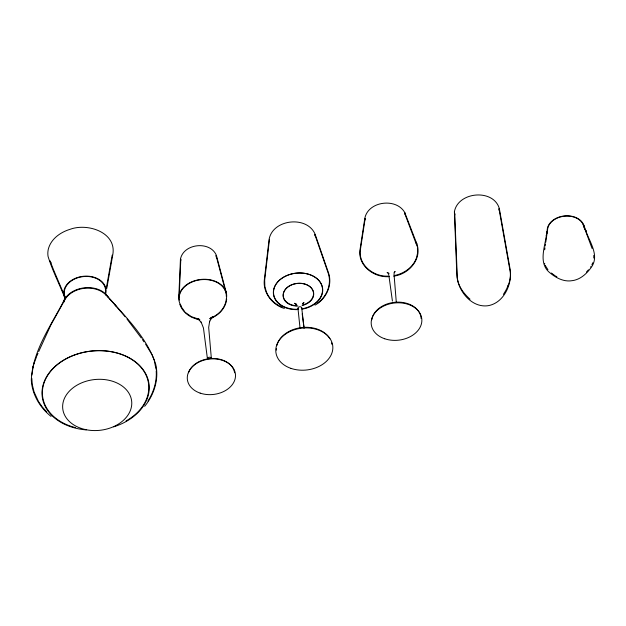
<?xml version="1.0" encoding="UTF-8"?>
<svg xmlns="http://www.w3.org/2000/svg" width="626" height="626" viewBox="0 0 626 626"><rect width="100%" height="100%" fill="white"/><g stroke="black" fill="none" stroke-linecap="round" stroke-linejoin="round"><path stroke-width="0.94" d="M31.816 378.386L32.262 384.317M31.903 374.966L33.131 366.633M180.765 260.549L180.804 259.25L179.169 297.334M269.43 240.971L269.477 239.296L264.673 280.166L264.845 286.34L266.308 291.63M365.13 219.929L365.161 218.466L360.302 250.283C358.502 265.385 373.824 276.762 387.862 276.136M593.761 258.014L593.8 255.385M178.778 297.757L180.437 259.274C183.301 243.404 210.226 240.494 216.4 255.392L226.416 293.203M544.69 249.774L544.964 247.873M545.23 245.971L545.504 244.07M545.778 242.168L547.406 230.759M546.975 231.244L546.318 235.697L546.545 234.226C545.05 246.66 537.773 263.702 550.285 273.1C556.342 278.116 564.112 282.083 572.195 280.659C580.404 279.65 586.797 273.578 591.437 267.153C599.833 255.158 589.183 241.526 585.592 230.016L586.124 231.401L583.455 224.343M226.315 299.15C225.399 307.632 219.006 314.8 211.15 317.734L213.443 316.42L209.741 318.751L212.331 317.116M226.675 299.189C225.696 307.961 219.037 315.16 210.97 318.258L213.176 316.991L210.532 318.892L211.752 317.875L209.444 321.756L209.671 321.122L208.677 327.429L211.314 357.97M112.21 255.103L106.264 288.461M106.772 288.5L112.868 254.258C116.483 232.082 87.296 222.864 70.143 229.296C60.417 232.183 50.769 239.038 48.265 249.359C47.779 251.722 47.67 254.156 48.085 256.527C52.357 270.236 58.907 283.195 64.322 296.481M503.39 294.376C508.195 287.209 511.825 278.531 509.838 269.759L498.977 208.661L499.149 210.258M34.14 363.197L36.574 356.734M32.842 367.634L34.422 362.227M416.689 257.114L417.526 253.225L417.44 247.998M416.493 257.795C413.293 267.02 404.482 273.335 395.155 275.354M592.783 262.724L591.867 264.884M36.926 355.85L37.99 353.283M38.71 351.569L50.964 324.784L65.472 298.766M507.342 287.271L508.578 284.407M147.947 401.023C153.644 392.142 156.977 381.563 156.203 370.952M65.041 298.492C51.911 324.378 32.529 350.263 31.3 380.178C32.114 394.458 39.947 407.659 51.058 416.423M590.874 266.621L590.561 267.083M144.669 406.329C154.153 394.787 159.168 379.012 155.702 364.238C146.734 336.561 123.956 315.574 105.512 293.837M303.109 303.266L302.655 303.829L304.017 302.616L302.757 303.344M588.471 269.829L586.468 272.028M317.116 303.383C326.615 296.982 331.968 284.423 328.267 273.304L314.792 234.414L315.183 236.033M394.184 272.427L395.139 271.551C393.997 272.631 394.2 272.592 394.044 274.47L396.305 302.389M315.027 305.136C325.997 299.111 332.688 285.378 328.611 273.194L315.144 234.327C307.256 215.297 272.772 219.03 269.11 239.288L264.305 280.127C262.912 292.898 272.373 304.893 284.368 308.446M393.684 276.121C408.481 274.47 422.198 259.258 416.939 244.093L404.803 212.637C396.469 197.503 368.025 201.079 364.801 218.419L359.934 250.236C358.017 266.175 374.661 278.116 389.458 276.582M296.747 304.213L294.517 303.274L296.708 305.308M388.66 273.226L389.114 273.351M199.757 319.463L191.384 316.678L185.554 312.601M197.628 318.704L199.076 319.221M388.23 273.069L387.111 272.42C388.464 273.233 388.253 273.233 388.816 275.033L392.416 301.059M281.95 307.17C275.268 304.338 269.462 299.118 266.598 292.373M555.34 275.87L556.89 276.77M554.675 275.456L552.242 273.734M551.35 273.03L551.936 273.499M470.016 299.197C463.209 293.101 457.168 284.994 457.23 275.432L454.711 213.435L454.883 215.031M105.426 294.463L111.584 301.114M184.85 311.865L181.219 306.717M114.558 304.432L125.192 316.779M46.723 411.939L42.185 406.869L38.734 401.845M110.09 299.471L116.287 306.341M547.922 269.689L545.637 266.097M127.008 319.057L141.319 338.048M142.392 339.566L143.988 341.851M145.584 344.136L152.095 354.778L154.145 359.989M51.144 263.014L49.994 260.885L53.367 269.344M38.358 401.227L34.07 391.931L32.388 385.037M545.536 265.901L545.363 265.494M53.703 270.197L65.307 297.593A20.728 15.259 -6.2 0 1 82.64 276.669A20.728 15.259 -6.2 0 1 105.465 292.334M544.792 264.008L544.557 263.319M404.803 212.637L405.351 214.053M416.165 242.113L416.939 244.093M405.006 214.17L404.466 212.785L417.088 246.229M415.828 242.254L416.595 244.21M179.787 304.244C182.62 312.609 190.664 318.227 199.209 319.526L196.783 318.751L199.788 320.05L198.379 319.315L201.47 322.617L201.118 322.046L203.45 327.993L207.449 358.933A1.995 1.471 -6.2 0 1 209.139 357.274A1.995 1.471 -6.2 0 1 211.385 358.354M583.119 224.444L592.102 248.506M225.963 292.858L216.04 255.447L216.486 257.998M156.007 369.16L154.309 360.686M155.381 365.068L155.725 366.468M297.968 308.375L299.979 327.601M304.072 328.118L301.685 307.624M302.186 313.822L304.04 327.977M276.371 350.114A27.92 20.556 -6.2 0 1 276.363 348.643M276.778 345.701A27.92 20.556 -6.2 0 1 301.145 327.617A27.92 20.556 -6.2 0 1 329.894 338.736M331.584 342.876A27.92 20.556 -6.2 0 1 331.874 344.316M298.68 309.33A1.917 1.409 -6.2 0 1 298.352 307.382A1.917 1.409 -6.2 0 1 300.996 306.967A1.917 1.409 -6.2 0 1 301.45 308.892M297.913 306.067A15.36 11.307 -6.2 0 1 284.697 290.347A15.36 11.307 -6.2 0 1 310.316 286.982A15.36 11.307 -6.2 0 1 302.248 305.496M297.233 309.635A24.766 18.232 -6.2 0 1 276.199 283.883A24.766 18.232 -6.2 0 1 317.953 279.525A24.766 18.232 -6.2 0 1 302.499 309.087M297.217 309.283A24.578 18.091 -6.2 0 1 276.332 283.727A24.578 18.091 -6.2 0 1 317.781 279.392A24.578 18.091 -6.2 0 1 302.444 308.743M296.81 305.723A15.196 11.19 -6.2 0 1 285.151 289.681A15.196 11.19 -6.2 0 1 310.386 287.044A15.196 11.19 -6.2 0 1 302.178 305.167M371.789 319.784A24.805 18.264 -6.2 0 1 397.205 302.139A24.805 18.264 -6.2 0 1 421.118 318.548M179.279 300.112A23.655 17.411 -6.2 0 1 201.822 279.634A23.655 17.411 -6.2 0 1 226.307 296.442M181.337 306.059A24.015 17.677 -6.2 0 1 199.248 279.65A24.015 17.677 -6.2 0 1 226.315 298.946M188.528 372.752A23.538 17.325 -6.2 0 1 212.903 358.463A23.538 17.325 -6.2 0 1 234.625 372.814M86.247 429.905A53.758 39.571 -6.2 0 1 49.266 372.72A53.758 39.571 -6.2 0 1 136.867 362.986A53.758 39.571 -6.2 0 1 113.603 426.869M63.273 302.115A23.89 17.583 -6.2 0 1 84.612 287.788A23.89 17.583 -6.2 0 1 108.361 297.405M64.846 297.812A21.229 15.627 -6.2 0 1 83.344 276.277A21.229 15.627 -6.2 0 1 105.763 293.531M63.742 302.311A23.42 17.238 -6.2 0 1 64.212 301.106M65.48 298.759A23.42 17.238 -6.2 0 1 85.488 288.195A23.42 17.238 -6.2 0 1 106.443 295.566M75.37 427.589A53.359 39.274 -6.2 0 1 51.089 370.772A53.359 39.274 -6.2 0 1 132.665 360.075A53.359 39.274 -6.2 0 1 126.069 420.938M547.46 233.005A18.686 13.756 -6.2 0 1 564.409 215.923A18.686 13.756 -6.2 0 1 584.418 229.139M547.523 230.071A18.326 13.49 -6.2 0 1 565.082 216.126A18.326 13.49 -6.2 0 1 583.964 227.23M454.39 211.807L456.863 275.448C457.896 290.699 471.339 307.984 487.951 305.723C503.719 303.14 512.334 284.329 510.198 269.696L499.337 208.591C493.546 188.418 457.888 191.587 454.39 211.807M291.012 368.393A28.608 21.057 -6.2 0 0 332.829 346.835A28.608 21.057 -6.2 0 0 289.11 331.944A28.608 21.057 -6.2 0 0 291.012 368.393M384.7 338.76A25.416 18.71 -6.2 0 0 421.846 319.612A25.416 18.71 -6.2 0 0 383.01 306.38A25.416 18.71 -6.2 0 0 384.7 338.76M200.14 393.112A24.187 17.81 -6.2 0 0 235.501 374.88A24.187 17.81 -6.2 0 0 198.528 362.29A24.187 17.81 -6.2 0 0 200.14 393.112M81.083 428.364A34.665 25.517 -6.2 0 0 131.75 402.244A34.665 25.517 -6.2 0 0 78.774 384.2A34.665 25.517 -6.2 0 0 81.083 428.364"/></g></svg>
